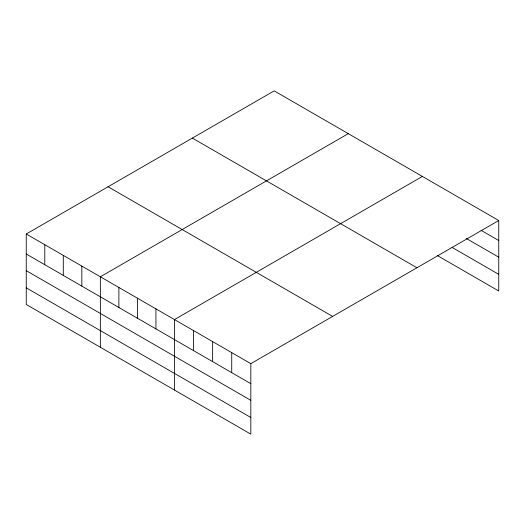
<?xml version="1.0" encoding="UTF-8"?>
<svg xmlns="http://www.w3.org/2000/svg" width="525" height="525" viewBox="0 0 525 525"><rect width="100%" height="100%" fill="white"/><g stroke="black" fill="none" stroke-linecap="round" stroke-linejoin="round"><path stroke-width="0.79" d="M26.25 233.999L250.819 363.654L250.819 434.136L26.25 304.48L26.25 233.999L274.181 90.864L498.75 220.52L498.75 291.001L437.24 255.485M348.285 133.645L100.36 276.787L100.36 347.268M422.395 176.433L174.471 319.574L174.471 390.055M250.819 363.654L498.75 220.52M481.077 230.331L498.75 240.535M466.226 238.416L498.75 257.191M452.091 247.406L498.75 274.345M192.36 138.095L416.935 267.75M108.065 186.762L332.64 316.418M26.25 254.021L250.819 383.677M26.25 270.67L250.819 400.326M26.25 287.831L250.819 417.487M231.735 352.636L231.735 372.658M212.645 341.617L212.645 361.633M193.554 330.592L193.554 350.615M155.938 308.877L155.938 328.899M137.412 298.18L137.412 318.202M118.886 287.483L118.886 307.506M81.834 266.09L81.834 286.112M63.302 255.393L63.302 275.415M44.776 244.696L44.776 264.718"/></g></svg>
